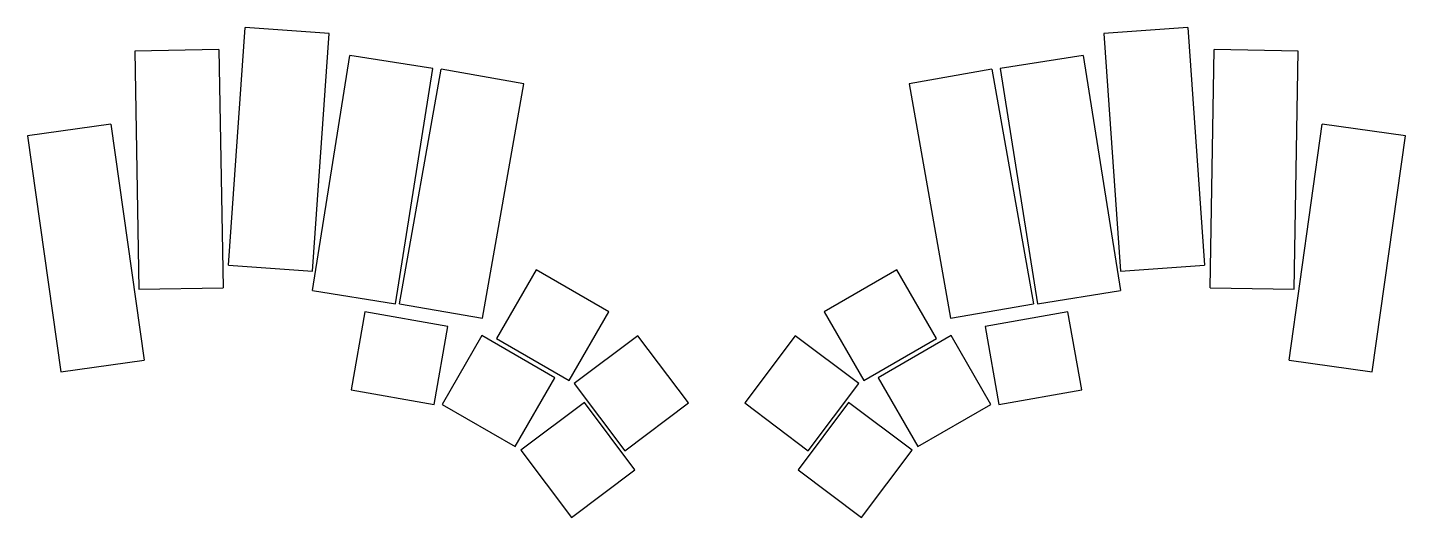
# Model space of a CAD drawing. Header units: millimetres. Extents: x 72 to 367, y -188 to -83.
import ezdxf

# ---------------------------------------------------------------- set-up
doc = ezdxf.new("R2010")
doc.units = ezdxf.units.MM

msp = doc.modelspace()

# ---------------------------------------------------------------- linework, layer by layer
for p, q in [((115.11, -133.93), (118.66, -83.05)), ((136.62, -84.31), (118.66, -83.05)), ((133.06, -135.18), (136.62, -84.31)), ((320.39, -83.05), (302.43, -84.31)), ((302.43, -84.31), (305.99, -135.18)), ((320.39, -83.05), (323.95, -133.93)), ((113.01, -87.77), (95.01, -88.09)), ((95.01, -88.09), (95.9, -139.08)), ((113.01, -87.77), (113.9, -138.76)), ((325.16, -138.76), (326.05, -87.77)), ((344.04, -88.09), (326.05, -87.77)), ((343.15, -139.08), (344.04, -88.09)), ((133.06, -139.38), (141.04, -89)), ((158.82, -91.82), (141.04, -89)), ((298.01, -89), (280.23, -91.82)), ((298.01, -89), (305.99, -139.38)), ((150.84, -142.19), (158.82, -91.82)), ((151.71, -142.17), (160.56, -91.94)), ((178.29, -95.07), (160.56, -91.94)), ((278.49, -91.94), (260.76, -95.07)), ((278.49, -91.94), (287.35, -142.17)), ((280.23, -91.82), (288.21, -142.19)), ((169.44, -145.29), (178.29, -95.07)), ((260.76, -95.07), (269.62, -145.29)), ((89.89, -103.73), (72.07, -106.24)), ((89.89, -103.73), (96.99, -154.24)), ((342.07, -154.24), (349.16, -103.73)), ((366.99, -106.24), (349.16, -103.73)), ((72.07, -106.24), (79.16, -156.74)), ((359.89, -156.74), (366.99, -106.24)), ((115.11, -133.93), (133.06, -135.18)), ((180.91, -134.92), (172.41, -149.65)), ((196.5, -143.92), (180.91, -134.92)), ((258.14, -134.92), (242.55, -143.92)), ((266.64, -149.65), (258.14, -134.92)), ((305.99, -135.18), (323.95, -133.93)), ((95.9, -139.08), (113.9, -138.76)), ((133.06, -139.38), (150.84, -142.19)), ((288.21, -142.19), (305.99, -139.38)), ((325.16, -138.76), (343.15, -139.08)), ((144.29, -143.91), (141.34, -160.65)), ((162.02, -147.03), (144.29, -143.91)), ((151.71, -142.17), (169.44, -145.29)), ((188, -158.65), (196.5, -143.92)), ((242.55, -143.92), (251.05, -158.65)), ((269.62, -145.29), (287.35, -142.17)), ((294.76, -143.91), (277.03, -147.03)), ((297.71, -160.65), (294.76, -143.91)), ((159.07, -163.77), (162.02, -147.03)), ((277.03, -147.03), (279.99, -163.77)), ((169.31, -149.01), (160.81, -163.73)), ((184.9, -158.01), (169.31, -149.01)), ((172.41, -149.65), (188, -158.65)), ((202.66, -149.04), (189.09, -159.27)), ((213.5, -163.42), (202.66, -149.04)), ((236.39, -149.04), (225.56, -163.42)), ((249.97, -159.27), (236.39, -149.04)), ((251.05, -158.65), (266.64, -149.65)), ((269.74, -149.01), (254.15, -158.01)), ((278.24, -163.73), (269.74, -149.01)), ((79.16, -156.74), (96.99, -154.24)), ((342.07, -154.24), (359.89, -156.74)), ((176.4, -172.73), (184.9, -158.01)), ((254.15, -158.01), (262.65, -172.73)), ((141.34, -160.65), (159.07, -163.77)), ((189.09, -159.27), (199.92, -173.65)), ((239.14, -173.65), (249.97, -159.27)), ((279.99, -163.77), (297.71, -160.65)), ((160.81, -163.73), (176.4, -172.73)), ((191.24, -163.33), (177.66, -173.56)), ((202.07, -177.71), (191.24, -163.33)), ((199.92, -173.65), (213.5, -163.42)), ((225.56, -163.42), (239.14, -173.65)), ((247.81, -163.33), (236.98, -177.71)), ((261.39, -173.56), (247.81, -163.33)), ((262.65, -172.73), (278.24, -163.73)), ((177.66, -173.56), (188.5, -187.94)), ((250.56, -187.94), (261.39, -173.56)), ((188.5, -187.94), (202.07, -177.71)), ((236.98, -177.71), (250.56, -187.94))]:
    msp.add_line(p, q)

doc.saveas('drawing.dxf')
